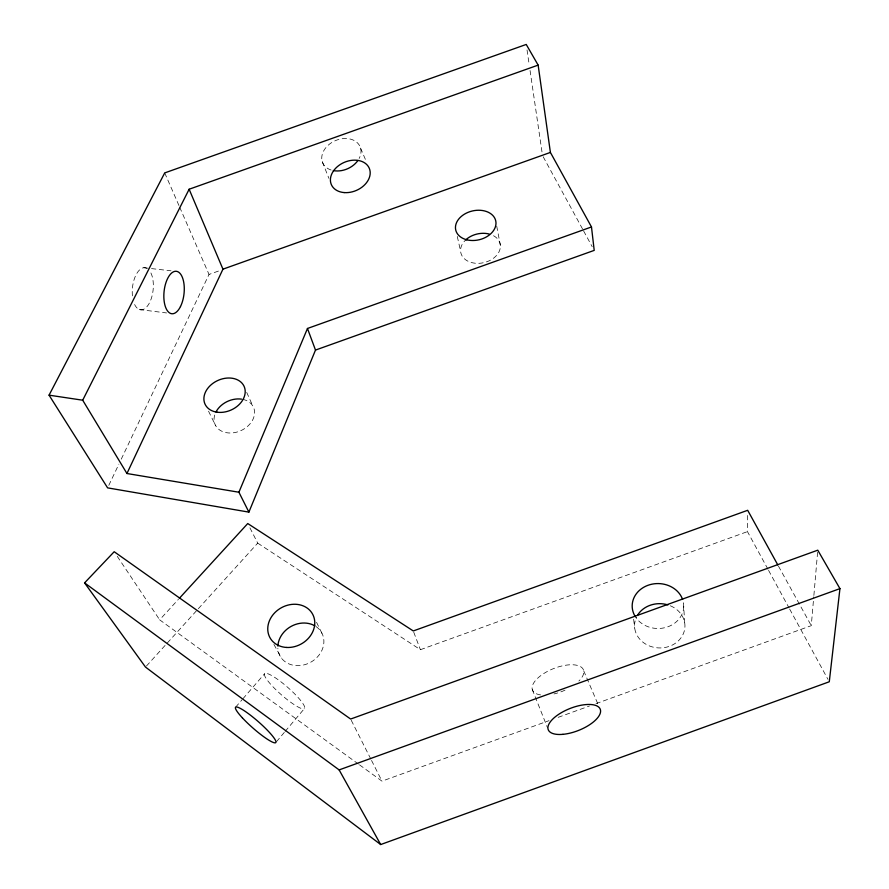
<?xml version="1.0" encoding="UTF-8"?>
<svg xmlns="http://www.w3.org/2000/svg" width="889" height="889" viewBox="0 0 889 889"><rect width="100%" height="100%" fill="white"/><g stroke="black" fill="none" stroke-linecap="round" stroke-linejoin="round"><path stroke-width="0.67" stroke-dasharray="4.45 3.33" d="M767.918 569.16L747.46 531.622L747.66 512.964M595.986 703.644L811.279 625.656L813.757 596.83M813.88 595.463L817.769 550.18M108.791 485.372L118.882 464.158M121.248 459.157L209.026 274.434L219.494 270.701M276.479 741.693L284.302 732.425M285.169 731.391L304.294 708.711A26.481 4.878 41.2 0 0 278.368 679.896A26.481 4.878 41.2 0 0 271.034 684.686A26.481 4.878 41.2 0 0 304.294 708.711M235.629 707.177L241.986 699.832M242.897 698.787L264.7 673.584M146.429 666.05L197.436 609.71M198.358 608.687L257.71 543.123L249.609 527.21M358.411 764.051L159.664 619.833L178.411 599.353M257.71 543.123L420.397 649.703L747.46 531.622M359.534 764.862L381.992 781.153L549.013 720.657M558.148 717.345L589.463 706.01M143.774 267.722L171.044 270.823M139.384 309.561L166.565 312.95M117.27 556.347L159.664 619.833M778.475 566.149L811.279 625.656M273.901 644.403L281.535 658.227M543.179 156.753L582.94 229.718M583.595 230.929L592.218 246.742M768.574 570.371L789.032 607.909M789.688 609.121L827.959 679.352M351.244 720.268L370.924 759.239M371.535 760.451L381.992 781.153M208.537 411.207L215.705 425.753M316.551 622.311L322.618 634.757M246.709 392.416L252.787 405.94M164.721 172.911L179.122 205.904M179.678 207.181L209.026 274.434M360.556 148.085L365.979 160.776M583.717 670.828L598.341 705.077M322.285 161.709L328.908 178.367M532.267 689.442L547.557 727.869M413.752 632.212L420.397 649.703M457.279 236.452L460.602 251.243M496.718 226.184L500.351 245.175M527.033 49.94L529.244 65.019M530.055 70.509L542.112 152.786M633.635 619.233L634.735 628.412M684.697 622.767L683.474 602.864A25.781 22.458 0.5 0 1 665.994 627.39A25.781 22.458 0.5 0 1 635.213 616.544M670.339 605.776A25.214 22.147 1.5 0 1 682.752 635.002A25.214 22.147 1.5 0 1 649.726 646.07A25.214 22.147 1.5 0 1 636.502 617.122M315.984 626.534A23.836 20.414 -30 0 1 310.928 662.105A23.836 20.414 -30 0 1 277.857 648.259M540.601 694.909A27.415 12.179 -21.7 0 1 538.156 677.774A27.415 12.179 -21.7 0 1 573.883 664.839A27.415 12.179 -21.7 0 1 578.895 681.041M565.004 690.186A27.415 12.179 -21.7 0 1 553.98 693.942M242.741 399.35A21.047 16.08 -24.6 0 1 252.898 419.486A21.047 16.08 -24.6 0 1 226.539 432.71A21.047 16.08 -24.6 0 1 215.46 413.041M493.528 235.718A20.158 14.713 -12.9 0 1 495.484 256.554A20.158 14.713 -12.9 0 1 467.325 260.877A20.158 14.713 -12.9 0 1 465.58 240.019M132.417 295.87A21.18 10.39 -84.2 0 1 136.706 273.623A21.18 10.39 -84.2 0 1 148.13 269.156M150.908 272.956A21.18 10.39 -84.2 0 1 148.807 304.06A21.18 10.39 -84.2 0 1 133.628 301.938M331.075 170.021A20.358 15.324 -23.6 0 1 324.274 149.841A20.358 15.324 -23.6 0 1 350.366 139.084A20.358 15.324 -23.6 0 1 359.156 158.442"/><path stroke-width="1.33" d="M839.938 588.629L829.281 681.774L380.692 844.55L145.496 667.072L84.577 582.884L114.192 551.725L350.633 719.045L817.769 550.18L839.938 588.629L339.131 769.907L84.577 582.884M248.898 512.12L315.495 350.077L307.472 328.474L591.485 226.962L550.402 152.43L538.145 65.119L526.232 44.45L164.721 172.911L49.062 395.161L107.613 487.872L248.898 512.12L238.908 492.228L307.472 328.474M238.908 492.228L126.949 473.515L222.95 269.167L550.402 152.43M126.949 473.515L82.699 400.206L189.135 189.235L538.145 65.119M179.345 598.319L247.742 523.543L413.285 630.957L747.682 510.297L777.808 564.937M315.495 350.077L594.208 250.387L591.485 226.962M49.062 395.161L82.699 400.206M339.131 769.907L380.692 844.55M189.135 189.235L222.95 269.167M637.635 615.055A25.214 22.147 1.5 0 1 667.928 604.909M277.857 646.059A23.836 20.414 -30 0 1 291.203 626.345A23.836 20.414 -30 0 1 314.828 625.812M635.213 616.544A25.781 22.458 0.5 0 1 648.025 585.284A25.781 22.458 0.5 0 1 682.585 599.419M215.983 411.963A21.047 16.08 -24.6 0 1 241.541 399.139M465.58 240.019A20.158 14.713 -12.9 0 1 489.217 234.04M357.934 160.465A20.358 15.324 -23.6 0 1 333.319 170.599M286.703 647.459A24.359 20.658 -29.6 0 0 313.517 616.088A24.359 20.658 -29.6 0 0 273.568 614.066A24.359 20.658 -29.6 0 0 286.703 647.459M562.926 734.336A27.948 11.768 -21.6 0 0 600.508 710.144A27.948 11.768 -21.6 0 0 559.314 713.923A27.948 11.768 -21.6 0 0 562.926 734.336M242.43 717.912A26.77 4.167 41.3 0 0 275.612 742.726A26.77 4.167 41.3 0 0 248.998 714.089A26.77 4.167 41.3 0 0 242.43 717.912M466.847 239.808A20.525 14.791 -13.1 0 0 495.94 222.117A20.525 14.791 -13.1 0 0 464.369 214.205A20.525 14.791 -13.1 0 0 466.847 239.808M217.194 412.218A21.458 16.191 -24.4 0 0 244.942 388.96A21.458 16.191 -24.4 0 0 211.504 384.448A21.458 16.191 -24.4 0 0 217.194 412.218M180.478 306.561A21.347 10.035 -84 0 0 177.733 271.667A21.347 10.035 -84 0 0 163.954 299.293A21.347 10.035 -84 0 0 180.478 306.561M344.154 192.58A20.647 15.28 -23.4 0 0 369.768 169.666A20.647 15.28 -23.4 0 0 336.998 166.976A20.647 15.28 -23.4 0 0 344.154 192.58"/></g></svg>
